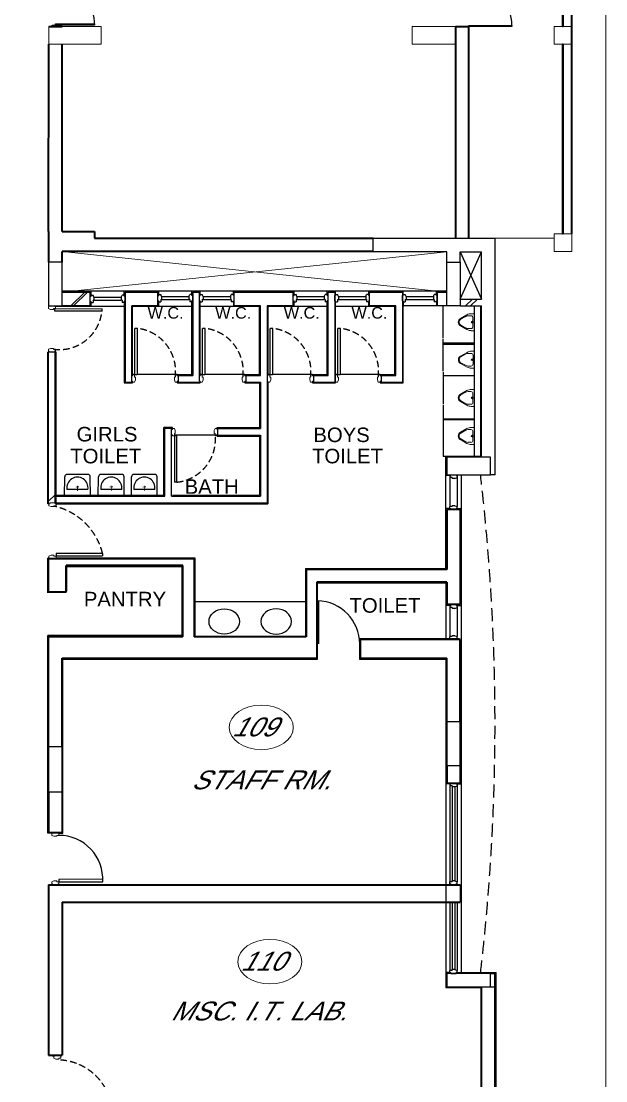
# Model space of a CAD drawing. Extents: x 681461 to 1380439, y -183990 to 19328.
# Drawn here: x 718667 to 728732, y -160609 to -142364 of the extents above; entities that cross this region are included whole.
import ezdxf
from ezdxf.enums import TextEntityAlignment as Align

# ---------------------------------------------------------------- set-up
doc = ezdxf.new("R2010")
doc.units = 0
doc.header["$LTSCALE"] = 900
doc.header["$MEASUREMENT"] = 0
doc.linetypes.add('HIDDEN', pattern=[0.375, 0.25, -0.125])
doc.linetypes.add('HIDDEN2', pattern=[0.1875, 0.125, -0.0625])
for name, color, linetype in [('1', 7, 'CONTINUOUS'), ('CL', 8, 'CONTINUOUS'), ('D&R FREAM', 16, 'CONTINUOUS'), ('door', 163, 'CONTINUOUS'), ('DW', 2, 'CONTINUOUS'), ('FUR', 2, 'CONTINUOUS'), ('PLASTER LINE', 8, 'CONTINUOUS'), ('TEXT', 2, 'CONTINUOUS'), ('WALL', 1, 'CONTINUOUS'), ('win', 4, 'CONTINUOUS')]:
    doc.layers.add(name, color=color, linetype=linetype)
doc.layers.add('COL', color=6, linetype='CONTINUOUS', lineweight=25)
doc.layers.add('ELE', color=50, linetype='CONTINUOUS', lineweight=20)
doc.styles.add('ROMANS', font='arial.ttf')

# ---------------------------------------------------------------- blocks, each defined once
blk = doc.blocks.new('REDFRAME')
at = {"layer": '1', "linetype": 'ByBlock', "lineweight": 13}
for p, q in [((-95, 0), (-95, -15)), ((-95, 0), (0, 0)), ((0, 0), (0, -15)), ((-110, -15), (-110, -50)), ((-110, -15), (-95, -15)), ((-110, -15), (-110, -50)), ((-72, -50), (-110, -50)), ((-72, -50), (-72, -65)), ((-22, -65), (-72, -65)), ((-22, -65), (15, -50)), ((0, -15), (15, -15)), ((15, -15), (15, -50))]:
    blk.add_line(p, q, dxfattribs=at)
blk = doc.blocks.new('A$C271A56B4')
at = {"layer": '1', "lineweight": 0}
for p, q in [((166, 304), (41, 233)), ((146, 274), (49, 219)), ((240, 284), (186, 284)), ((292, 325), (246, 325)), ((280, 244), (280, 81)), ((305, 12), (305, 313)), ((166, 21), (41, 92)), ((146, 51), (49, 106)), ((240, 41), (186, 41)), ((292, 0), (246, 0)), ((305, 163), (248, 163))]:
    blk.add_line(p, q, dxfattribs=at)
blk.add_circle((264, 163), 16.2, dxfattribs=at)
for centre, radius, start, end in [((81, 163), 81.2, 119.5519, 240.4481), ((81, 163), 65, 119.5519, 240.4481), ((186, 203), 81.2, 90, 119.5519), ((246, 163), 162, 90, 119.5519), ((240, 244), 40.6, 0, 90), ((292, 313), 12.2, 360, 90), ((186, 122), 81.2, 240.4481, 270), ((246, 163), 162, 240.4481, 270), ((240, 81), 40.6, 270, 0), ((292, 12), 12.2, 270, 360)]:
    blk.add_arc(centre, radius, start, end, dxfattribs=at)

msp = doc.modelspace()

# ---------------------------------------------------------------- linework, layer by layer
at = {"layer": 'CL', "ltscale": 1.25}
for p, q in [((725244.5, -147195.4), (725244.5, -147277.9)), ((725829.5, -147262.9), (725229.5, -147262.9))]:
    msp.add_line(p, q, dxfattribs=at)
at = {"layer": 'COL', "color": 6}
msp.add_lwpolyline([(725994.5, -146512.9), (726224.5, -146512.9), (726224.5, -147262.9), (725994.5, -147262.9)], close=True, dxfattribs=at)
at = {"layer": 'D&R FREAM', "color": 16, "linetype": 'ByBlock'}
for p, q in [((726047, -150187.9), (726047, -150222.9)), ((726047, -150187.9), (726047, -150222.9)), ((726047, -150187.9), (726047, -150222.9)), ((726047, -150187.9), (726047, -150222.9)), ((726047, -150187.9), (726062, -150187.9)), ((726047, -150187.9), (726062, -150187.9)), ((726085, -150222.9), (726047, -150222.9)), ((726085, -150222.9), (726047, -150222.9)), ((726062, -150172.9), (726157, -150172.9)), ((726062, -150172.9), (726157, -150172.9)), ((726062, -150172.9), (726062, -150187.9)), ((726062, -150172.9), (726062, -150187.9)), ((726085, -150222.9), (726085, -150237.9)), ((726085, -150222.9), (726085, -150237.9)), ((726135, -150237.9), (726085, -150237.9)), ((726135, -150237.9), (726085, -150237.9)), ((726135, -150237.9), (726172, -150222.9)), ((726135, -150237.9), (726172, -150222.9)), ((726157, -150172.9), (726157, -150187.9)), ((726157, -150172.9), (726157, -150187.9)), ((726157, -150187.9), (726172, -150187.9)), ((726157, -150187.9), (726172, -150187.9)), ((726172, -150187.9), (726172, -150222.9)), ((726172, -150187.9), (726172, -150222.9)), ((726085, -150722.9), (726047, -150722.9)), ((726047, -150757.9), (726047, -150722.9)), ((726047, -150757.9), (726047, -150722.9)), ((726047, -150757.9), (726062, -150757.9)), ((726062, -150772.9), (726062, -150757.9)), ((726062, -150772.9), (726157, -150772.9)), ((726135, -150707.9), (726085, -150707.9)), ((726085, -150722.9), (726085, -150707.9)), ((726135, -150707.9), (726172, -150722.9)), ((726157, -150757.9), (726172, -150757.9)), ((726157, -150772.9), (726157, -150757.9)), ((726172, -150757.9), (726172, -150722.9)), ((726047, -152425.9), (726047, -152460.9)), ((726047, -152425.9), (726047, -152460.9)), ((726047, -152425.9), (726062, -152425.9)), ((726085, -152460.9), (726047, -152460.9)), ((726062, -152410.9), (726062, -152425.9)), ((726062, -152410.9), (726157, -152410.9)), ((726085, -152460.9), (726085, -152475.9)), ((726135, -152475.9), (726085, -152475.9)), ((726135, -152475.9), (726172, -152460.9)), ((726157, -152410.9), (726157, -152425.9)), ((726157, -152425.9), (726172, -152425.9)), ((726172, -152425.9), (726172, -152460.9)), ((726047, -152995.9), (726047, -152960.9)), ((726047, -152995.9), (726047, -152960.9)), ((726085, -152960.9), (726047, -152960.9)), ((726047, -152995.9), (726062, -152995.9)), ((726062, -153010.9), (726062, -152995.9)), ((726135, -152945.9), (726085, -152945.9)), ((726085, -152960.9), (726085, -152945.9)), ((726135, -152945.9), (726172, -152960.9)), ((726157, -152995.9), (726172, -152995.9)), ((726157, -153010.9), (726157, -152995.9)), ((726172, -152995.9), (726172, -152960.9))]:
    msp.add_line(p, q, dxfattribs=at)
at = {"layer": 'door', "color": 7, "lineweight": 35, "ltscale": 1.25}
for p, q in [((728144.5, -146027.5), (728145.8, -121682.3)), ((719145.1, -142457.9), (719375.1, -142457.9)), ((726144.5, -142457.9), (726369.5, -142457.9)), ((726144.5, -142457.9), (726144.5, -146102.9)), ((726369.5, -142457.9), (726369.5, -146102.9)), ((726369.5, -142457.9), (726369.5, -146102.9)), ((719139.5, -145987.9), (719145.1, -142757.9)), ((719369.9, -145987.9), (719369.9, -142757.9)), ((719375.1, -142758.6), (719375.1, -142757.9)), ((719139.5, -145987.9), (719139.5, -146512.9)), ((719369.9, -145987.9), (719929.5, -145987.9)), ((719929.5, -145987.9), (719929.5, -146102.9)), ((719929.5, -146102.9), (724724.1, -146102.9)), ((724724.1, -146327.9), (719369.5, -146327.9)), ((719369.5, -146512.9), (719369.5, -146327.9)), ((726224.5, -150772.9), (725994.5, -150772.9)), ((725994.5, -150772.9), (725994.5, -150895.9)), ((725994.5, -150844.9), (725994.5, -151802.9)), ((726224.5, -150772.9), (726224.5, -152410.9)), ((725994.5, -150895.9), (725994.5, -150910.9)), ((721644.5, -151623.9), (719139.5, -151623.9)), ((719139.5, -152193.9), (719139.5, -151623.9)), ((721449.5, -151738.9), (719439.5, -151738.9)), ((719439.5, -152193.9), (719439.5, -151738.9)), ((721449.5, -152962.9), (721449.5, -151738.9)), ((721644.5, -151623.9), (721644.5, -152962.9)), ((723574.5, -151802.9), (723574.5, -152962.9)), ((725994.5, -151802.9), (723574.5, -151802.9)), ((725994.5, -152020.9), (723754.5, -152020.9)), ((723754.5, -152020.9), (723754.5, -153332.9)), ((725994.5, -152020.9), (725994.5, -152410.9)), ((719439.5, -152193.9), (719139.5, -152193.9)), ((726224.5, -152410.9), (725994.5, -152410.9)), ((719139.5, -154857.9), (719139.5, -152962.9)), ((721449.5, -152962.9), (719139.5, -152962.9)), ((723574.5, -152962.9), (721644.5, -152962.9)), ((726224.5, -153010.9), (724504.5, -153010.9)), ((724504.5, -153010.9), (724504.5, -153332.9)), ((726224.5, -154429.9), (726224.5, -153010.9)), ((719369.5, -154857.9), (719369.5, -153332.9)), ((719369.5, -153332.9), (723754.5, -153332.9)), ((724504.5, -153332.9), (725994.5, -153332.9)), ((725994.5, -154429.9), (725994.5, -153332.9)), ((725994.5, -155179.9), (725994.5, -155482.9)), ((726224.5, -155179.9), (726224.5, -155482.9)), ((725994.5, -155482.9), (726224.5, -155482.9)), ((719139.5, -155632.9), (719139.5, -156332.9)), ((719369.5, -155632.9), (719369.5, -156332.9)), ((719139.5, -156332.9), (719369.5, -156332.9)), ((719139.5, -157232.9), (726224.5, -157232.9)), ((719139.5, -157232.9), (719139.5, -160169.9)), ((719369.5, -157532.9), (721359.5, -157532.9)), ((719369.5, -157532.9), (719369.5, -160169.9)), ((721359.5, -157532.9), (726224.5, -157532.9)), ((726824.1, -161574.9), (726824.1, -158759.9)), ((726594.1, -161274.9), (726594.1, -158989.9)), ((719139.5, -160169.9), (719369.5, -160169.9))]:
    msp.add_line(p, q, dxfattribs=at)
at = {"layer": 'door', "color": 222, "linetype": 'ByBlock', "lineweight": 13, "ltscale": 1.25}
msp.add_line((726824.1, -146102.9), (727843.9, -146102.9), dxfattribs=at)
at = {"layer": 'door'}
for p, q in [((719248.1, -147314), (720058.6, -147315.1)), ((719248.1, -147354.6), (719248.1, -147314)), ((720058.6, -147355.7), (719248.1, -147354.6)), ((720058.6, -147355.7), (720058.6, -147315.1)), ((720620.7, -148454.3), (720621.7, -147654.3)), ((720662.3, -147654.3), (720621.7, -147654.3)), ((720662.3, -147654.3), (720661.2, -148454.3)), ((721785.7, -148454.3), (721786.7, -147654.3)), ((721827.3, -147654.3), (721786.7, -147654.3)), ((721827.3, -147654.3), (721826.2, -148454.3)), ((722950.7, -148454.3), (722951.7, -147654.3)), ((722992.3, -147654.3), (722951.7, -147654.3)), ((722992.3, -147654.3), (722991.2, -148454.3)), ((724115.7, -148454.3), (724116.7, -147654.3)), ((724157.3, -147654.3), (724116.7, -147654.3)), ((724157.3, -147654.3), (724156.2, -148454.3)), ((720661.2, -148454.3), (720620.7, -148454.3)), ((721826.2, -148454.3), (721785.7, -148454.3)), ((722991.2, -148454.3), (722950.7, -148454.3)), ((724156.2, -148454.3), (724115.7, -148454.3)), ((721305.7, -149501.5), (721306.7, -150301.5)), ((721346.2, -149501.5), (721305.7, -149501.5)), ((721347.3, -150301.5), (721346.2, -149501.5)), ((721347.3, -150301.5), (721306.7, -150301.5)), ((720068.1, -151531), (719268.1, -151532.1)), ((719268.1, -151532.1), (719268.1, -151572.7)), ((719268.1, -151572.7), (720068.1, -151571.6)), ((720068.1, -151531), (720068.1, -151571.6))]:
    msp.add_line(p, q, dxfattribs=at)
at = {"layer": 'door', "color": 1, "ltscale": 1.25}
for p, q in [((723770.2, -153087.7), (723770.2, -152343.7)), ((723790.5, -153087.7), (723790.5, -152344.5))]:
    msp.add_line(p, q, dxfattribs=at)
at = {"layer": 'door', "color": 4, "linetype": 'ByBlock', "ltscale": 1.25}
for p, q in [((719192, -156347.9), (719124.5, -156347.9)), ((719317, -156347.9), (719384.5, -156347.9)), ((726224.5, -157232.9), (726224.5, -157532.9))]:
    msp.add_line(p, q, dxfattribs=at)
at = {"layer": 'door', "color": 222, "linetype": 'ByBlock', "lineweight": 13, "ltscale": 1.25}
for points in [[(706745, -120071), (728731.6, -120071), (728731.6, -183990), (706745, -183990)], [(719145.1, -142457.9), (720045.1, -142457.9), (720045.1, -142757.9), (719145.1, -142757.9)], [(725395.1, -142457.9), (726145.1, -142457.9), (726145.1, -142757.9), (725395.1, -142757.9)], [(727844.5, -142458.5), (728144.5, -142458.5), (728144.5, -142758.5), (727844.5, -142758.5)], [(727844.5, -146027.5), (728144.5, -146027.5), (728144.5, -146327.5), (727844.5, -146327.5)]]:
    msp.add_lwpolyline(points, close=True, dxfattribs=at)
at = {"layer": 'door', "color": 7, "lineweight": 35, "ltscale": 1.25}
for points in [[(727994.5, -139533.5), (727994.5, -139533.5), (727994.5, -142458.5), (727994.5, -142458.5)], [(727994.5, -142758.5), (727994.5, -142758.5), (727994.5, -146027.5), (727994.5, -146027.5)]]:
    msp.add_lwpolyline(points, close=True, dxfattribs=at)
at = {"layer": 'door', "linetype": 'HIDDEN2'}
for centre, radius, start, end in [((719320.8, -147277.4), 742, 262.36176, 353.93602), ((720584.1, -148392.1), 742, 352.36176, 83.93602), ((721749.1, -148392.1), 742, 352.36176, 83.93602), ((722914.1, -148392.1), 742, 352.36176, 83.93602), ((724079.1, -148392.1), 742, 352.36176, 83.93602), ((721269.1, -149563.6), 742, 276.06398, 7.63824), ((718995.1, -151794.8), 1105, 13.81396, 77.64591)]:
    msp.add_arc(centre, radius, start, end, dxfattribs=at)
at = {"layer": 'door', "color": 1, "ltscale": 1.25}
msp.add_arc((723750.2, -153087.7), 744.3, 359.99999, 88.46012, dxfattribs=at)
at = {"layer": 'door', "color": 4, "linetype": 'ByBlock', "ltscale": 1.25}
msp.add_ellipse((722162.8, -152700.2), major_axis=(-262.5, 0), ratio=0.8305104, start_param=-1.5707963, end_param=4.712389, dxfattribs=at)
at = {"layer": 'door', "color": 4, "linetype": 'ByBlock', "ltscale": 1.25, "extrusion": (0, 0, -1)}
msp.add_ellipse((723056.2, -152700.2), major_axis=(262.5, 0), ratio=0.8305104, start_param=-1.5707963, end_param=4.712389, dxfattribs=at)
at = {"layer": 'door', "color": 4, "linetype": 'ByBlock', "lineweight": 9, "ltscale": 1.25}
for centre in [(722801, -154524.1), (722949, -158558.1)]:
    msp.add_ellipse(centre, major_axis=(-551, 0), ratio=0.6969147, dxfattribs=at)
at = {"layer": 'DW', "color": 5, "linetype": 'HIDDEN2'}
msp.add_arc((719280, -161211.8), 962.3, 9.26222, 87.97048, dxfattribs=at)
at = {"layer": 'ELE'}
for p, q in [((725994.5, -146332.9), (719369.5, -147032.9)), ((719369.9, -146327.9), (725994.5, -147032.9))]:
    msp.add_line(p, q, dxfattribs=at)
at = {"layer": 'FUR', "color": 14}
for p, q in [((719412.4, -150542.5), (719415.4, -150207.8)), ((719815.2, -150168.8), (719455.1, -150168.8)), ((719858, -150542.5), (719854.9, -150207.8)), ((719994.7, -150542.5), (719997.7, -150207.8)), ((720397.5, -150168.8), (720037.4, -150168.8)), ((720440.3, -150542.5), (720437.2, -150207.8)), ((720564.3, -150542.5), (720567.3, -150207.8)), ((720967.2, -150168.8), (720607.1, -150168.8)), ((721009.9, -150542.5), (721006.9, -150207.8)), ((719815.1, -150426.5), (719455.2, -150426.5)), ((720397.4, -150426.5), (720037.5, -150426.5)), ((720967.1, -150426.5), (720607.2, -150426.5))]:
    msp.add_line(p, q, dxfattribs=at)
at = {"layer": 'FUR', "color": 14, "const_width": 14.2}
for points in [[(719664.7, -150383.2), (719604.9, -150383.8)], [(719635.6, -150451.7), (719634.8, -150362.5)], [(720247, -150383.2), (720187.2, -150383.8)], [(720217.9, -150451.7), (720217.1, -150362.5)], [(720816.6, -150383.2), (720756.9, -150383.8)], [(720787.6, -150451.7), (720786.8, -150362.5)]]:
    msp.add_lwpolyline(points, dxfattribs=at)
at = {"layer": 'FUR', "color": 14}
for centre, radius, start, end in [((719454.8, -150208.2), 39.4, 89.48277, 179.48277), ((719635.2, -150398.6), 182.1, 351.16243, 188.83757), ((719815.6, -150208.2), 39.4, 0.51723, 90.51723), ((720037.1, -150208.2), 39.4, 89.48277, 179.48277), ((720217.5, -150398.6), 182.1, 351.16243, 188.83757), ((720397.9, -150208.2), 39.4, 0.51723, 90.51723), ((720606.7, -150208.2), 39.4, 89.48277, 179.48277), ((720787.1, -150398.6), 182.1, 351.16243, 188.83757), ((720967.5, -150208.2), 39.4, 0.51723, 90.51723)]:
    msp.add_arc(centre, radius, start, end, dxfattribs=at)
at = {"layer": 'PLASTER LINE', "color": 8, "linetype": 'ByBlock'}
for p, q in [((725969.5, -149872.9), (725969.5, -150895.9)), ((725969.5, -150869.9), (725969.5, -151788.1)), ((726047, -152425.9), (725979.5, -152425.9)), ((726172, -152425.9), (726244.5, -152425.9))]:
    msp.add_line(p, q, dxfattribs=at)
at = {"layer": 'PLASTER LINE', "color": 8}
for p, q in [((726047, -150757.9), (725969.5, -150757.9)), ((726157, -150757.9), (726249.5, -150757.9))]:
    msp.add_line(p, q, dxfattribs=at)
at = {"layer": 'WALL'}
for p, q in [((724724.1, -146102.9), (724944.5, -146102.9)), ((724724.1, -146332.9), (724724.1, -146102.9)), ((724724.1, -146102.9), (726824.1, -146102.9)), ((726824.1, -150172.9), (726824.1, -146102.9)), ((725994.5, -146332.9), (724724.1, -146332.9)), ((725994.5, -146512.9), (725994.5, -146332.9)), ((726224.5, -146332.9), (726594.1, -146332.9)), ((726224.5, -146512.9), (726224.5, -146332.9)), ((726594.1, -147147.9), (726594.1, -146332.9)), ((719854.5, -147032.9), (719369.5, -147032.9)), ((719369.5, -147032.9), (719854.5, -147032.9)), ((719854.5, -147262.9), (719854.5, -147032.9)), ((720454.5, -147032.9), (720454.5, -147262.9)), ((720454.5, -147032.9), (721019.5, -147032.9)), ((721019.5, -147262.9), (721019.5, -147032.9)), ((721619.5, -147032.9), (721734.5, -147032.9)), ((721619.5, -147032.9), (721619.5, -148462.9)), ((721734.5, -148562.9), (721734.5, -147032.9)), ((722334.5, -147262.9), (722334.5, -147032.9)), ((722334.5, -147032.9), (723349.5, -147032.9)), ((723349.5, -147262.9), (723349.5, -147032.9)), ((723949.5, -148462.7), (723949.5, -147032.9)), ((723949.5, -147032.9), (724064.5, -147032.9)), ((724064.5, -147032.9), (724064.5, -148577.7)), ((724664.5, -147262.9), (724664.5, -147032.9)), ((724664.5, -147032.9), (725229.5, -147032.9)), ((725229.5, -147032.9), (725229.5, -147262.9)), ((725229.5, -147032.9), (725229.5, -148577.7)), ((725829.5, -147032.9), (725829.5, -147262.9)), ((725829.5, -147032.9), (725994.5, -147032.9)), ((720454.5, -147191.6), (720454.5, -147096.6)), ((721019.5, -147180.4), (721019.5, -147085.4)), ((721619.5, -147180.4), (721619.5, -147085.4)), ((721734.5, -147180.4), (721734.5, -147085.4)), ((723349.5, -147180.4), (723349.5, -147085.4)), ((726224.5, -147147.9), (726594.1, -147147.9)), ((719854.5, -147262.9), (719369.5, -147262.9)), ((720454.5, -147262.9), (720454.5, -148577.9)), ((720569.5, -148577.9), (720569.5, -147262.9)), ((721019.5, -147262.9), (720569.5, -147262.9)), ((722784.5, -147262.9), (722334.5, -147262.9)), ((722784.5, -148462.9), (722784.5, -147262.9)), ((722899.5, -147262.9), (722899.5, -150657.9)), ((723349.5, -147262.9), (722899.5, -147262.9)), ((725114.5, -147262.9), (724664.5, -147262.9)), ((725114.5, -148462.7), (725114.5, -147262.9)), ((725994.5, -147262.9), (725829.5, -147262.9)), ((726224.5, -147262.9), (726594.1, -147262.9)), ((726594.1, -149872.9), (726594.1, -147262.9)), ((719269.5, -148062.9), (719124.5, -148062.9)), ((721369.5, -148462.9), (721369.5, -148577.9)), ((721369.5, -148462.9), (721619.5, -148462.9)), ((722534.5, -148462.9), (722784.5, -148462.9)), ((723699.5, -148462.7), (723949.5, -148462.7)), ((723699.5, -148462.7), (723699.5, -148577.9)), ((724864.5, -148462.7), (725114.5, -148462.7)), ((724864.5, -148462.7), (724864.5, -148577.9)), ((720454.5, -148577.9), (720569.5, -148577.9)), ((721369.5, -148577.9), (721734.5, -148577.9)), ((722534.5, -148577.9), (722784.5, -148577.9)), ((722784.5, -148577.9), (722784.5, -149377.9)), ((723699.5, -148577.7), (724064.5, -148577.7)), ((724864.5, -148577.7), (725229.5, -148577.7)), ((721139.5, -150542.9), (721139.5, -149377.9)), ((721254.5, -149377.9), (721139.5, -149377.9)), ((721254.5, -150542.9), (721254.5, -149377.9)), ((722054.5, -149377.9), (722784.5, -149377.9)), ((722054.5, -149492.9), (722054.5, -149377.9)), ((722054.5, -149492.9), (722784.5, -149492.9)), ((722784.5, -149492.9), (722784.5, -150542.9)), ((726824.1, -150172.9), (726744.5, -150172.9)), ((719254.5, -150542.9), (721139.5, -150542.9)), ((719254.5, -150657.9), (722899.5, -150657.9)), ((721254.5, -150542.9), (722784.5, -150542.9)), ((723574.5, -152362.9), (721644.5, -152362.9)), ((723754.5, -153010.9), (723754.5, -153125.9)), ((726744.5, -158759.9), (726824.1, -158759.9))]:
    msp.add_line(p, q, dxfattribs=at)
at = {"layer": 'WALL', "color": 9}
for p, q in [((726224.5, -146332.9), (726594.1, -147147.9)), ((726224.5, -147147.9), (726594.1, -146332.9))]:
    msp.add_line(p, q, dxfattribs=at)
at = {"layer": 'WALL', "color": 8}
for p, q in [((725994.5, -147015.7), (719369.5, -147015.7)), ((720439.5, -147081.6), (720439.5, -147017.9)), ((721604.5, -147070.4), (721604.5, -147017.9)), ((723364.5, -147070.4), (723364.5, -147032.9)), ((724079.5, -147070.4), (724079.5, -147032.9)), ((721604.5, -148447.9), (721604.5, -147195.4)), ((721749.5, -148452.9), (721749.5, -147195.4)), ((723934.5, -148447.9), (723934.5, -147195.4)), ((724079.5, -148592.9), (724079.5, -147195.4)), ((725244.5, -148592.9), (725244.5, -147195.4)), ((720439.5, -147277.9), (719260, -147277.9)), ((721604.5, -147277.9), (720584.5, -147277.9)), ((722769.5, -147277.9), (721749.5, -147277.9)), ((722769.5, -148447.9), (722769.5, -147277.9)), ((722914.5, -147277.9), (722914.5, -148452.9)), ((723934.5, -147277.9), (722914.5, -147277.9)), ((725099.5, -147277.9), (724079.5, -147277.9)), ((725099.5, -148447.9), (725099.5, -147277.9)), ((725929.3, -147824.3), (725929.3, -147277.9)), ((726469.3, -149847.9), (726469.3, -147277.9)), ((726579.1, -149857.9), (726579.1, -147277.9)), ((725929.3, -148387.8), (725929.3, -147841.4)), ((726470.6, -147907.6), (725930.6, -147907.6)), ((725930.6, -147924.7), (726470.6, -147924.7)), ((719124.5, -150672.9), (719124.5, -148062.9)), ((719269.5, -150657.9), (719269.5, -148062.9)), ((722519.5, -148447.9), (722769.5, -148447.9)), ((725929.3, -148404.9), (725929.3, -148951.2)), ((726470.6, -148471), (725930.6, -148471)), ((721749.5, -148592.9), (721749.5, -148577.9)), ((722519.5, -148592.9), (722769.5, -148592.9)), ((722769.5, -148592.9), (722769.5, -149362.9)), ((722914.5, -148577.9), (722914.5, -150672.9)), ((725929.3, -148968.3), (725929.3, -149857.9)), ((725929.3, -149211.8), (726469.3, -149211.8)), ((726469.3, -149228.9), (725929.3, -149228.9)), ((726579.1, -149857.9), (725929.3, -149857.9)), ((726244.5, -153140.9), (726244.5, -150187.9)), ((719144.5, -150672.9), (719124.5, -150672.9)), ((719124.5, -152208.9), (719124.5, -151608.9)), ((719124.5, -155052.9), (719124.5, -152942.9)), ((726244.5, -158744.9), (726244.5, -153140.9)), ((719302, -157217.9), (719322, -157217.9)), ((725979.5, -159004.9), (726579.1, -159004.9))]:
    msp.add_line(p, q, dxfattribs=at)
at = {"layer": 'WALL', "color": 8, "linetype": 'ByBlock'}
for p, q in [((719765, -147032.9), (719522.4, -147262.9)), ((719808.6, -147032.9), (719566, -147262.9)), ((719869.5, -147081.6), (719869.5, -147017.9)), ((721034.5, -147070.4), (721034.5, -147017.9)), ((721749.5, -147070.4), (721749.5, -147017.9)), ((721749.5, -147070.4), (721749.5, -147032.9)), ((722319.5, -147070.4), (722319.5, -147017.9)), ((723364.5, -147070.4), (723364.5, -147017.9)), ((723934.5, -147070.4), (723934.5, -147017.9)), ((724079.5, -147070.4), (724079.5, -147017.9)), ((724649.5, -147070.4), (724649.5, -147017.9)), ((725244.5, -147070.4), (725244.5, -147017.9)), ((725814.5, -147070.4), (725814.5, -147017.9)), ((719869.5, -147277.9), (719869.5, -147206.6)), ((720439.5, -147206.6), (720439.5, -147277.9)), ((721034.5, -147277.9), (721034.5, -147195.4)), ((722319.5, -147195.4), (722319.5, -147277.9)), ((723364.5, -147277.9), (723364.5, -147180.4)), ((724649.5, -147277.9), (724649.5, -147180.4)), ((725814.5, -147195.4), (725814.5, -147262.9)), ((726436.8, -147147.9), (726315.5, -147262.9)), ((726522.2, -147147.9), (726400.9, -147262.9)), ((720439.5, -147277.9), (720439.5, -148592.9)), ((720584.5, -148452.9), (720584.5, -147277.9)), ((721354.5, -148447.9), (720661.3, -148447.9)), ((721354.5, -148447.9), (721604.5, -148447.9)), ((721354.5, -148447.9), (721354.5, -148452.9)), ((722519.5, -148447.9), (721826.3, -148447.9)), ((722519.5, -148447.9), (722519.5, -148452.9)), ((723684.5, -148447.9), (722991.3, -148447.9)), ((723684.5, -148447.9), (723684.5, -148452.9)), ((723684.5, -148447.9), (723934.5, -148447.9)), ((724849.5, -148447.9), (724156.3, -148447.9)), ((724849.5, -148447.9), (724849.5, -148452.9)), ((724849.5, -148447.9), (725099.5, -148447.9)), ((720439.5, -148592.9), (720584.5, -148592.9)), ((720584.5, -148592.9), (720584.5, -148577.9)), ((721354.5, -148577.9), (721354.5, -148592.9)), ((721354.5, -148592.9), (721749.5, -148592.9)), ((722519.5, -148577.9), (722519.5, -148592.9)), ((723684.5, -148577.9), (723684.5, -148592.9)), ((723684.5, -148592.9), (724079.5, -148592.9)), ((724849.5, -148577.9), (724849.5, -148592.9)), ((724849.5, -148592.9), (725244.5, -148592.9)), ((721124.5, -150527.9), (721124.5, -149362.9)), ((721269.5, -149362.9), (721124.5, -149362.9)), ((721269.5, -149377.9), (721269.5, -149362.9)), ((722039.5, -149362.9), (722769.5, -149362.9)), ((722039.5, -149392.9), (722039.5, -149362.9)), ((722039.5, -149362.9), (722039.5, -149362.9)), ((722054.5, -149492.9), (721304.5, -149492.9)), ((722039.5, -149507.9), (722039.5, -149502.9)), ((722039.5, -149507.9), (722769.5, -149507.9)), ((722769.5, -149507.9), (722769.5, -150527.9)), ((725979.5, -149857.9), (725979.5, -150187.9)), ((726047, -150187.9), (725969.5, -150187.9)), ((726047, -150187.9), (725979.5, -150187.9)), ((719254.5, -150521.8), (719139.5, -150630.8)), ((719269.5, -150527.9), (721124.5, -150527.9)), ((719269.5, -150672.9), (722914.5, -150672.9)), ((721269.5, -150527.9), (722769.5, -150527.9)), ((719144.5, -151608.9), (719124.5, -151608.9)), ((719144.5, -151608.9), (719124.5, -151608.9)), ((721659.5, -151608.9), (719269.5, -151608.9)), ((721659.5, -152947.9), (721659.5, -151608.9)), ((719454.5, -152178.9), (719454.5, -151753.9)), ((719454.5, -151753.9), (721434.5, -151753.9)), ((721434.5, -151753.9), (721434.5, -152942.9)), ((723559.5, -151788.1), (725969.5, -151788.1)), ((723559.5, -151788.1), (723559.5, -152947.9)), ((723769.5, -152035.9), (725979.5, -152035.9)), ((723769.5, -153347.9), (723769.5, -152035.9)), ((725979.5, -152035.9), (725979.5, -153010.9)), ((721434.5, -152942.9), (719124.5, -152942.9)), ((724489.5, -152996.1), (726209.5, -152996.1)), ((724489.5, -152996.1), (724489.5, -153347.9)), ((719384.5, -156347.9), (719384.5, -153347.9)), ((719384.5, -153347.9), (723769.5, -153347.9)), ((724489.5, -153347.9), (725979.5, -153347.9)), ((725979.5, -153347.9), (725979.5, -159004.9)), ((719124.5, -156347.9), (719124.5, -154175.9)), ((719124.5, -155023.6), (719124.5, -155647.9)), ((726047, -155497.9), (725979.5, -155497.9)), ((726047, -155532.9), (726047, -157182.9)), ((726085, -155547.9), (726085, -157167.9)), ((726135, -155547.9), (726135, -157167.9)), ((726172, -155497.9), (726244.5, -155497.9)), ((726172, -155532.9), (726172, -157182.9)), ((726047, -157532.9), (726047, -158709.9)), ((726085, -157532.9), (726085, -158694.9)), ((726135, -157532.9), (726135, -158694.9)), ((726172, -157532.9), (726172, -158709.9)), ((726047, -158744.9), (725979.5, -158744.9)), ((726172, -158744.9), (726844.1, -158744.9)), ((726844.1, -161594.9), (726844.1, -158744.9)), ((726744.5, -158989.9), (726824.1, -158989.9)), ((719227, -160184.9), (719207, -160184.9))]:
    msp.add_line(p, q, dxfattribs=at)
at = {"layer": 'WALL', "color": 1, "linetype": 'ByBlock'}
for p, q in [((719854.5, -147191.6), (719854.5, -147096.6)), ((719854.5, -147096.6), (719869.5, -147096.6)), ((719854.5, -147191.6), (719869.5, -147191.6)), ((719869.5, -147096.6), (719869.5, -147081.6)), ((719869.5, -147081.6), (719904.5, -147081.6)), ((719869.5, -147206.6), (719869.5, -147191.6)), ((719869.5, -147206.6), (719904.5, -147206.6)), ((719869.5, -147206.6), (719904.5, -147206.6)), ((719919.5, -147118.6), (719904.5, -147081.6)), ((719904.5, -147168.6), (719904.5, -147206.6)), ((719904.5, -147168.6), (719919.5, -147168.6)), ((719919.5, -147118.6), (719919.5, -147168.6)), ((720389.5, -147118.6), (720404.5, -147081.6)), ((720389.5, -147118.6), (720389.5, -147168.6)), ((720404.5, -147168.6), (720389.5, -147168.6)), ((720439.5, -147081.6), (720404.5, -147081.6)), ((720404.5, -147168.6), (720404.5, -147206.6)), ((720439.5, -147206.6), (720404.5, -147206.6)), ((720439.5, -147206.6), (720404.5, -147206.6)), ((720439.5, -147096.6), (720439.5, -147081.6)), ((720454.5, -147096.6), (720439.5, -147096.6)), ((720454.5, -147191.6), (720439.5, -147191.6)), ((720439.5, -147206.6), (720439.5, -147191.6)), ((721019.5, -147085.4), (721034.5, -147085.4)), ((721019.5, -147180.4), (721034.5, -147180.4)), ((721034.5, -147070.4), (721069.5, -147070.4)), ((721034.5, -147085.4), (721034.5, -147070.4)), ((721034.5, -147195.4), (721034.5, -147180.4)), ((721034.5, -147195.4), (721069.5, -147195.4)), ((721034.5, -147195.4), (721069.5, -147195.4)), ((721084.5, -147107.4), (721069.5, -147070.4)), ((721069.5, -147157.4), (721084.5, -147157.4)), ((721069.5, -147157.4), (721069.5, -147195.4)), ((721084.5, -147107.4), (721084.5, -147157.4)), ((721554.5, -147107.4), (721569.5, -147070.4)), ((721554.5, -147107.4), (721554.5, -147157.4)), ((721569.5, -147157.4), (721554.5, -147157.4)), ((721604.5, -147070.4), (721569.5, -147070.4)), ((721569.5, -147157.4), (721569.5, -147195.4)), ((721604.5, -147195.4), (721569.5, -147195.4)), ((721604.5, -147195.4), (721569.5, -147195.4)), ((721604.5, -147085.4), (721604.5, -147070.4)), ((721619.5, -147085.4), (721604.5, -147085.4)), ((721604.5, -147195.4), (721604.5, -147180.4)), ((721619.5, -147180.4), (721604.5, -147180.4)), ((721734.5, -147085.4), (721749.5, -147085.4)), ((721734.5, -147180.4), (721749.5, -147180.4)), ((721749.5, -147085.4), (721749.5, -147070.4)), ((721749.5, -147070.4), (721784.5, -147070.4)), ((721749.5, -147195.4), (721749.5, -147180.4)), ((721749.5, -147195.4), (721784.5, -147195.4)), ((721749.5, -147195.4), (721784.5, -147195.4)), ((721799.5, -147107.4), (721784.5, -147070.4)), ((721784.5, -147157.4), (721784.5, -147195.4)), ((721784.5, -147157.4), (721799.5, -147157.4)), ((721799.5, -147107.4), (721799.5, -147157.4)), ((722269.5, -147107.4), (722284.5, -147070.4)), ((722269.5, -147107.4), (722269.5, -147157.4)), ((722284.5, -147157.4), (722269.5, -147157.4)), ((722319.5, -147070.4), (722284.5, -147070.4)), ((722284.5, -147157.4), (722284.5, -147195.4)), ((722319.5, -147195.4), (722284.5, -147195.4)), ((722319.5, -147195.4), (722284.5, -147195.4)), ((722319.5, -147085.4), (722319.5, -147070.4)), ((722334.5, -147085.4), (722319.5, -147085.4)), ((722334.5, -147180.4), (722319.5, -147180.4)), ((722319.5, -147195.4), (722319.5, -147180.4)), ((722334.5, -147180.4), (722334.5, -147085.4)), ((723349.5, -147085.4), (723364.5, -147085.4)), ((723349.5, -147180.4), (723364.5, -147180.4)), ((723364.5, -147070.4), (723399.5, -147070.4)), ((723364.5, -147085.4), (723364.5, -147070.4)), ((723364.5, -147195.4), (723364.5, -147180.4)), ((723364.5, -147195.4), (723399.5, -147195.4)), ((723364.5, -147195.4), (723399.5, -147195.4)), ((723414.5, -147107.4), (723399.5, -147070.4)), ((723399.5, -147157.4), (723414.5, -147157.4)), ((723399.5, -147157.4), (723399.5, -147195.4)), ((723414.5, -147107.4), (723414.5, -147157.4)), ((723884.5, -147107.4), (723899.5, -147070.4)), ((723884.5, -147107.4), (723884.5, -147157.4)), ((723899.5, -147157.4), (723884.5, -147157.4)), ((723934.5, -147070.4), (723899.5, -147070.4)), ((723899.5, -147157.4), (723899.5, -147195.4)), ((723934.5, -147195.4), (723899.5, -147195.4)), ((723934.5, -147195.4), (723899.5, -147195.4)), ((723934.5, -147085.4), (723934.5, -147070.4)), ((723949.5, -147085.4), (723934.5, -147085.4)), ((723934.5, -147195.4), (723934.5, -147180.4)), ((723949.5, -147180.4), (723934.5, -147180.4)), ((723949.5, -147180.4), (723949.5, -147085.4)), ((724064.5, -147180.4), (724064.5, -147085.4)), ((724064.5, -147085.4), (724079.5, -147085.4)), ((724064.5, -147180.4), (724079.5, -147180.4)), ((724079.5, -147085.4), (724079.5, -147070.4)), ((724079.5, -147070.4), (724114.5, -147070.4)), ((724079.5, -147195.4), (724079.5, -147180.4)), ((724079.5, -147195.4), (724114.5, -147195.4)), ((724079.5, -147195.4), (724114.5, -147195.4)), ((724129.5, -147107.4), (724114.5, -147070.4)), ((724114.5, -147157.4), (724114.5, -147195.4)), ((724114.5, -147157.4), (724129.5, -147157.4)), ((724129.5, -147107.4), (724129.5, -147157.4)), ((724599.5, -147107.4), (724614.5, -147070.4)), ((724599.5, -147107.4), (724599.5, -147157.4)), ((724614.5, -147157.4), (724599.5, -147157.4)), ((724649.5, -147070.4), (724614.5, -147070.4)), ((724614.5, -147157.4), (724614.5, -147195.4)), ((724649.5, -147195.4), (724614.5, -147195.4)), ((724649.5, -147195.4), (724614.5, -147195.4)), ((724649.5, -147085.4), (724649.5, -147070.4)), ((724664.5, -147085.4), (724649.5, -147085.4)), ((724664.5, -147180.4), (724649.5, -147180.4)), ((724649.5, -147195.4), (724649.5, -147180.4)), ((724664.5, -147180.4), (724664.5, -147085.4)), ((725229.5, -147085.4), (725244.5, -147085.4)), ((725229.5, -147180.4), (725229.5, -147085.4)), ((725229.5, -147180.4), (725244.5, -147180.4)), ((725244.5, -147070.4), (725279.5, -147070.4)), ((725244.5, -147085.4), (725244.5, -147070.4)), ((725244.5, -147195.4), (725244.5, -147180.4)), ((725244.5, -147195.4), (725279.5, -147195.4)), ((725244.5, -147195.4), (725279.5, -147195.4)), ((725294.5, -147107.4), (725279.5, -147070.4)), ((725279.5, -147157.4), (725294.5, -147157.4)), ((725279.5, -147157.4), (725279.5, -147195.4)), ((725294.5, -147107.4), (725294.5, -147157.4)), ((725764.5, -147107.4), (725779.5, -147070.4)), ((725764.5, -147107.4), (725764.5, -147157.4)), ((725779.5, -147157.4), (725764.5, -147157.4)), ((725814.5, -147070.4), (725779.5, -147070.4)), ((725779.5, -147157.4), (725779.5, -147195.4)), ((725814.5, -147195.4), (725779.5, -147195.4)), ((725814.5, -147195.4), (725779.5, -147195.4)), ((725814.5, -147085.4), (725814.5, -147070.4)), ((725829.5, -147085.4), (725814.5, -147085.4)), ((725814.5, -147195.4), (725814.5, -147180.4)), ((725829.5, -147180.4), (725814.5, -147180.4)), ((725829.5, -147180.4), (725829.5, -147085.4)), ((719139.5, -150672.9), (719139.5, -148062.9)), ((719254.5, -150657.9), (719254.5, -148062.9)), ((720620.7, -148447.9), (720584.5, -148447.9)), ((721785.7, -148447.9), (721749.5, -148447.9)), ((722950.7, -148447.9), (722914.5, -148447.9)), ((724115.7, -148447.9), (724079.5, -148447.9)), ((726047, -150187.9), (726062, -150187.9)), ((726047, -150187.9), (726047, -150222.9)), ((726047, -150187.9), (726047, -150222.9)), ((726085, -150222.9), (726047, -150222.9)), ((726062, -150172.9), (726157, -150172.9)), ((726062, -150172.9), (726062, -150187.9)), ((726085, -150222.9), (726085, -150237.9)), ((726135, -150237.9), (726085, -150237.9)), ((726135, -150237.9), (726172, -150222.9)), ((726157, -150172.9), (726157, -150187.9)), ((726157, -150187.9), (726172, -150187.9)), ((726172, -150187.9), (726172, -150222.9)), ((719254.5, -150657.9), (719254.5, -150672.9)), ((726047, -155497.9), (726062, -155497.9)), ((726047, -155497.9), (726047, -155532.9)), ((726047, -155497.9), (726047, -155532.9)), ((726085, -155532.9), (726047, -155532.9)), ((726062, -155482.9), (726157, -155482.9)), ((726062, -155482.9), (726062, -155497.9)), ((726085, -155532.9), (726085, -155547.9)), ((726135, -155547.9), (726085, -155547.9)), ((726135, -155547.9), (726172, -155532.9)), ((726157, -155482.9), (726157, -155497.9)), ((726157, -155497.9), (726172, -155497.9)), ((726172, -155497.9), (726172, -155532.9)), ((726047, -157217.9), (726047, -157182.9)), ((726047, -157217.9), (726047, -157182.9)), ((726085, -157182.9), (726047, -157182.9)), ((726047, -157217.9), (726062, -157217.9)), ((726062, -157232.9), (726062, -157217.9)), ((726062, -157232.9), (726157, -157232.9)), ((726085, -157182.9), (726085, -157167.9)), ((726135, -157167.9), (726085, -157167.9)), ((726135, -157167.9), (726172, -157182.9)), ((726157, -157217.9), (726172, -157217.9)), ((726157, -157232.9), (726157, -157217.9)), ((726172, -157217.9), (726172, -157182.9)), ((726085, -158709.9), (726047, -158709.9)), ((726047, -158744.9), (726047, -158709.9)), ((726047, -158744.9), (726047, -158709.9)), ((726135, -158694.9), (726085, -158694.9)), ((726085, -158709.9), (726085, -158694.9)), ((726135, -158694.9), (726172, -158709.9)), ((726172, -158744.9), (726172, -158709.9)), ((726047, -158744.9), (726062, -158744.9)), ((726062, -158759.9), (726062, -158744.9)), ((726062, -158759.9), (726157, -158759.9)), ((726157, -158744.9), (726172, -158744.9)), ((726157, -158759.9), (726157, -158744.9))]:
    msp.add_line(p, q, dxfattribs=at)
at = {"layer": 'WALL', "color": 2}
for p, q in [((726224.5, -147262.9), (726594.1, -147262.9)), ((722534.5, -148462.9), (722534.5, -148577.9))]:
    msp.add_line(p, q, dxfattribs=at)
at = {"layer": 'WALL', "color": 8, "linetype": 'ByBlock'}
for points in [[(719199.9, -142430.8), (719313, -142430.8), (719313, -142457.9), (719199.9, -142457.9)], [(719256.5, -142410.2), (719929.4, -142410.2), (719929.4, -142430.8), (719256.5, -142430.8)], [(726371.8, -142437.3), (727114.3, -142437.3), (727114.3, -142457.9), (726371.8, -142457.9)]]:
    msp.add_lwpolyline(points, close=True, dxfattribs=at)
at = {"layer": 'WALL', "color": 6}
for points in [[(719139.5, -147262.9), (719369.5, -147262.9), (719369.5, -146512.9), (719139.5, -146512.9)], [(725994.5, -150172.9), (726744.5, -150172.9), (726744.5, -149872.9), (725994.5, -149872.9)], [(725994.5, -155179.9), (726224.5, -155179.9), (726224.5, -154429.9), (725994.5, -154429.9)], [(719139.5, -155632.9), (719369.5, -155632.9), (719369.5, -154857.9), (719139.5, -154857.9)], [(726744.5, -158989.9), (726744.5, -158759.9), (725994.5, -158759.9), (725994.5, -158989.9)]]:
    msp.add_lwpolyline(points, close=True, dxfattribs=at)
at = {"layer": 'WALL', "color": 8, "linetype": 'ByBlock'}
msp.add_lwpolyline([(720071.8, -157140.1), (719313.6, -157141.1), (719313.6, -157181.7), (720070.8, -157180.7)], dxfattribs=at)
for centre, radius, start, end in [((719256.5, -142410.2), 673, 358.24373, 78.18109), ((726371.8, -142437.3), 742.5, 0, 77.80806), ((719313.6, -157141.1), 758.2, 357.00968, 89.74309)]:
    msp.add_arc(centre, radius, start, end, dxfattribs=at)
at = {"layer": 'WALL', "color": 5, "linetype": 'HIDDEN'}
msp.add_arc((689895.4, -154466.4), 36929.1, 353.32351, 6.67649, dxfattribs=at)
at = {"layer": 'win', "linetype": 'ByBlock'}
for p, q in [((719919.5, -147118.6), (720389.5, -147118.6)), ((719919.5, -147168.6), (720389.5, -147168.6)), ((721084.5, -147107.4), (721554.5, -147107.4)), ((721084.5, -147157.4), (721554.5, -147157.4)), ((721799.5, -147107.4), (722269.5, -147107.4)), ((721799.5, -147157.4), (722269.5, -147157.4)), ((723414.5, -147107.4), (723884.5, -147107.4)), ((723414.5, -147157.4), (723884.5, -147157.4)), ((724129.5, -147107.4), (724599.5, -147107.4)), ((724129.5, -147157.4), (724599.5, -147157.4)), ((725294.5, -147107.4), (725764.5, -147107.4)), ((725294.5, -147157.4), (725764.5, -147157.4)), ((726047, -150222.9), (726047, -150722.9)), ((726047, -150222.9), (726047, -150722.9)), ((726172, -150222.9), (726172, -150722.9)), ((726172, -150222.9), (726172, -150722.9)), ((726047, -152460.9), (726047, -152960.9)), ((726172, -152460.9), (726172, -152960.9))]:
    msp.add_line(p, q, dxfattribs=at)

# ---------------------------------------------------------------- block references
at = {"layer": 'FUR', "xscale": 0.8999982001259923, "yscale": 0.899998200009577, "zscale": 0.8999982000000001}
for p in [(726192.2, -147693.1), (726193.5, -148339.8), (726192.2, -148997.4)]:
    msp.add_blockref('A$C271A56B4', p, dxfattribs=at)
at = {"layer": 'FUR', "xscale": -0.8999982001259923, "yscale": 0.899998200009577, "zscale": 0.8999982000000001, "rotation": 180}
msp.add_blockref('A$C271A56B4', (726192.2, -149360.1), dxfattribs=at)
at = {"layer": 'WALL', "color": 8, "linetype": 'ByBlock', "xscale": -1}
for p in [(719150, -147262.9), (719159.5, -150657.9), (719207, -156332.9), (719242, -160169.9)]:
    msp.add_blockref('REDFRAME', p, dxfattribs=at)
at = {"layer": 'WALL', "color": 8, "linetype": 'ByBlock'}
for p, rotation in [((719150, -148062.9), 180), ((721254.5, -149392.9), 90), ((719159.5, -151623.9), 180), ((719207, -157232.9), 180), ((719207, -157232.9), 180)]:
    msp.add_blockref('REDFRAME', p, dxfattribs=dict(at, rotation=rotation))
at = {"layer": 'WALL', "color": 8, "linetype": 'ByBlock', "xscale": -1}
for p, rotation in [((720569.5, -148562.9), 90), ((721734.5, -148562.9), 90), ((722899.5, -148562.9), 90), ((724064.5, -148562.9), 90), ((722054.5, -149392.9), 270)]:
    msp.add_blockref('REDFRAME', p, dxfattribs=dict(at, rotation=rotation))
at = {"layer": 'WALL', "color": 2, "rotation": 270}
for p in [(721369.5, -148562.9), (722534.5, -148562.9), (723699.5, -148562.9), (724864.5, -148562.9)]:
    msp.add_blockref('REDFRAME', p, dxfattribs=at)

# ---------------------------------------------------------------- texts
at = {"layer": 'TEXT', "color": 7, "style": 'ROMANS'}
for p in [(721152.6, -147386), (722317.6, -147386), (723497.6, -147386), (724662.6, -147386)]:
    msp.add_text('W.C.', height=200, dxfattribs=at).set_placement(p, align=Align.MIDDLE)
at = {"layer": 'TEXT', "color": 0, "style": 'ROMANS'}
for s, p in [('GIRLS', (720144.5, -149475.4)), ('BOYS', (724182.6, -149486.4)), ('TOILET', (720123.2, -149852.5)), (' TOILET', (724237, -149852.3)), ('BATH', (721947, -150377.1)), ('PANTRY', (720453.7, -152314.9)), ('TOILET', (724929.7, -152423.9))]:
    msp.add_text(s, height=250, dxfattribs=at).set_placement(p, align=Align.MIDDLE)
at = {"layer": 'TEXT', "color": 4, "style": 'ROMANS', "oblique": 30}
for s, p in [('109', (722668.5, -154515.8)), ('110', (722816.5, -158549.8))]:
    msp.add_text(s, height=325, dxfattribs=at).set_placement(p, align=Align.MIDDLE)
at = {"layer": 'TEXT', "color": 0, "style": 'ROMANS', "oblique": 30}
for s, p in [('STAFF RM.', (722784.5, -155427.8)), ('MSC. I.T. LAB.', (722745.5, -159407.8))]:
    msp.add_text(s, height=325, dxfattribs=at).set_placement(p, align=Align.MIDDLE)

doc.saveas('drawing.dxf')
